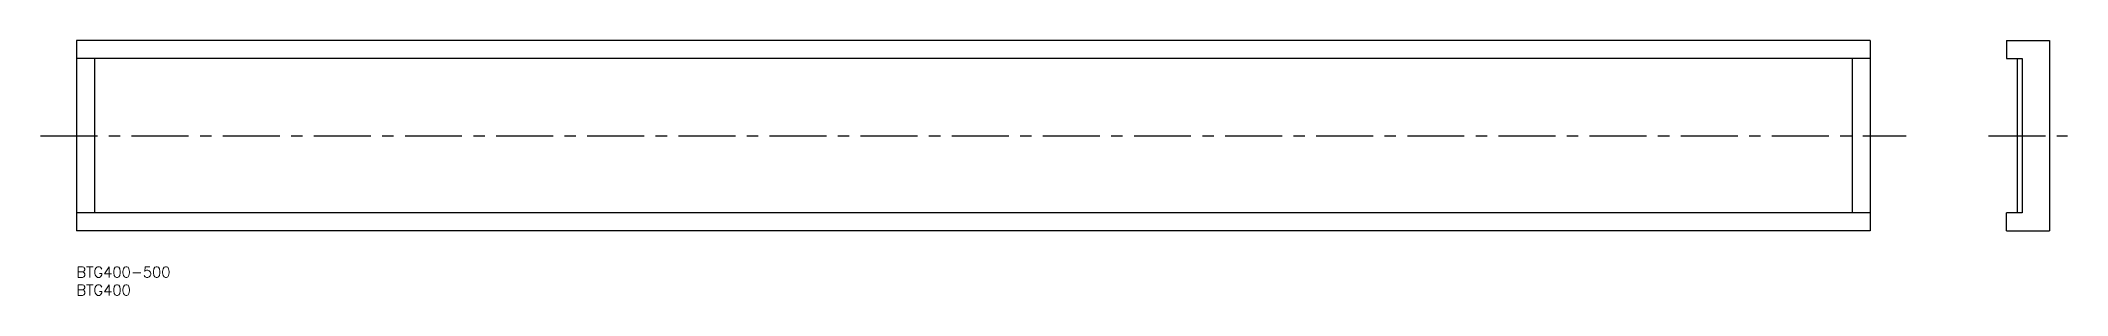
# Model space of a CAD drawing. Extents: x -10 to 555, y -8 to 63.
import ezdxf

# ---------------------------------------------------------------- set-up
doc = ezdxf.new("R2010")
doc.units = 0
doc.header["$LTSCALE"] = 0.5
doc.linetypes.add('CENTER', pattern=[50.8, 31.75, -6.35, 6.35, -6.35])
for name, color, linetype in [('MSM_CENTER', 1, 'CENTER'), ('MSM_CONTINUOUS', 7, 'CONTINUOUS'), ('MSM_PART_NUMBER', 7, 'CONTINUOUS')]:
    doc.layers.add(name, color=color, linetype=linetype)
doc.styles.get("Standard").update_dxf_attribs({"font": 'txt.shx', "height": 3, "bigfont": 'bigfont.shx'})

# ---------------------------------------------------------------- blocks, each defined once
blk = doc.blocks.new('*U2')
at = {"layer": 'MSM_PART_NUMBER'}
blk.add_text('BTG400-500', height=3, dxfattribs=at).set_placement((0, -3))
blk = doc.blocks.new('*U3')
at = {"layer": 'MSM_PART_NUMBER'}
blk.add_text('BTG400', height=3, dxfattribs=at).set_placement((0, -8))

msp = doc.modelspace()

# ---------------------------------------------------------------- linework, layer by layer
at = {"layer": 'MSM_CENTER'}
for p, q in [((-10, 36.5), (510, 36.5)), ((533, 36.5), (555, 36.5))]:
    msp.add_line(p, q, dxfattribs=at)
at = {"layer": 'MSM_CONTINUOUS'}
for p, q in [((500, 63), (0, 63)), ((0, 63), (0, 10)), ((500, 63), (500, 10)), ((538, 63), (550, 63)), ((538, 63), (538, 58)), ((550, 63), (550, 10)), ((500, 58), (0, 58)), ((5, 58), (5, 15)), ((495, 58), (495, 15)), ((538, 58), (542.4, 58)), ((541, 58), (541, 15)), ((542.4, 58), (542.4, 15)), ((500, 15), (0, 15)), ((538, 10), (538, 15)), ((542.4, 15), (538, 15)), ((500, 10), (0, 10)), ((538, 10), (550, 10))]:
    msp.add_line(p, q, dxfattribs=at)

# ---------------------------------------------------------------- block references
for name in ['*U2', '*U3']:
    msp.add_blockref(name, (0, 0), dxfattribs=at)

doc.saveas('drawing.dxf')
